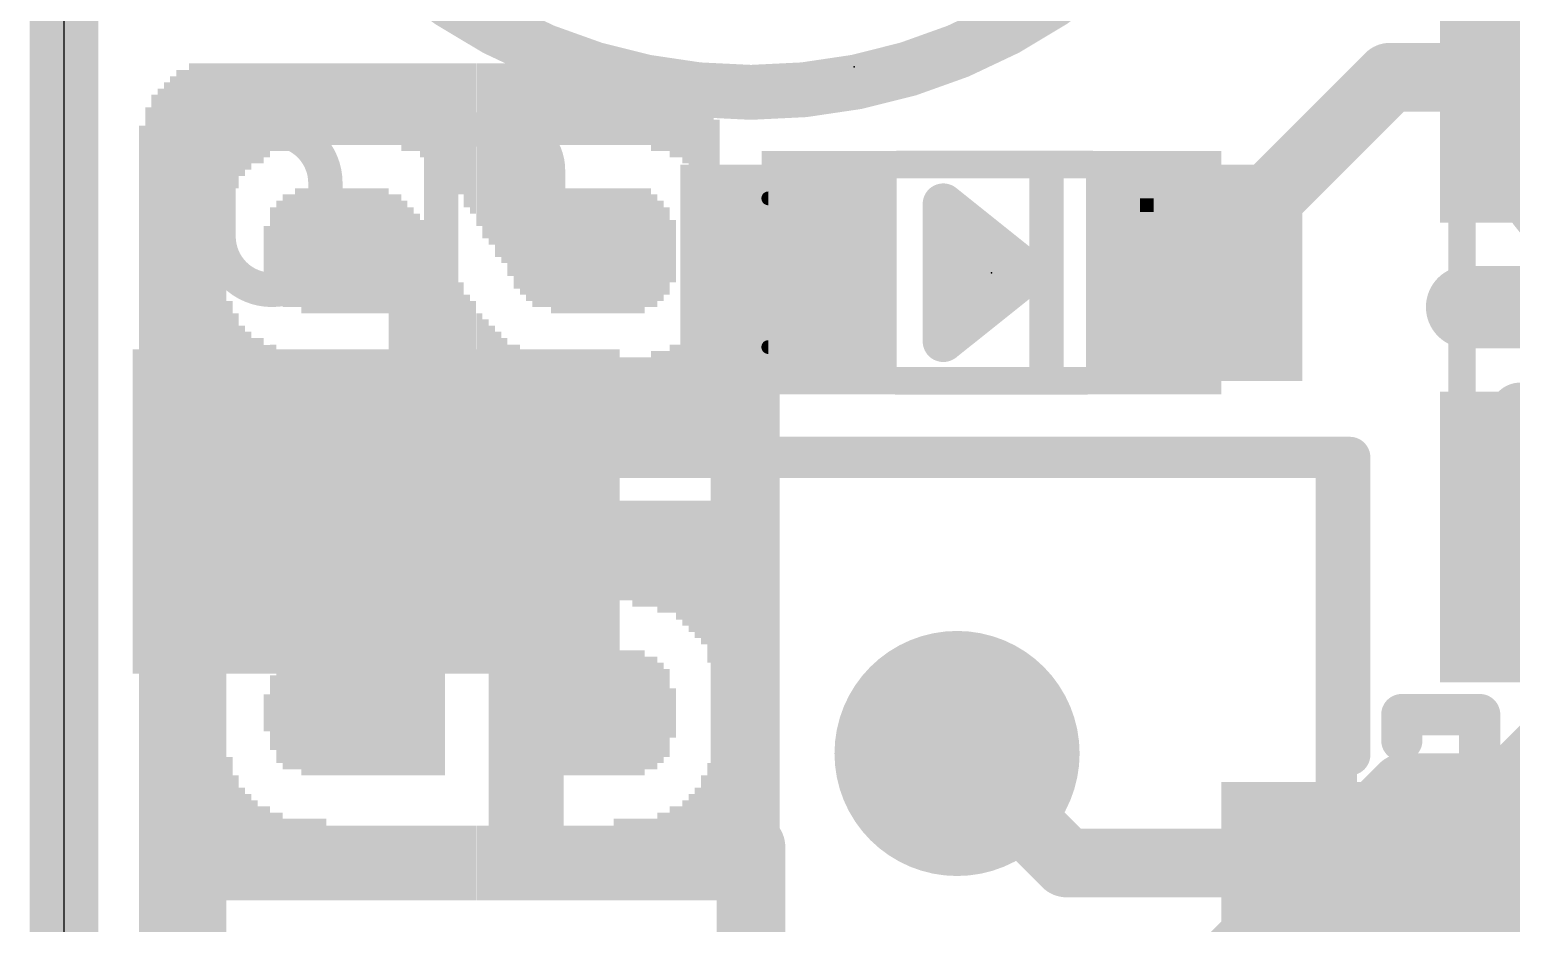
# Model space of a CAD drawing. Extents: x -0.1 to 25.5, y -0.1 to 17.9.
# Drawn here: x -0.13 to 5.35, y 10.17 to 13.47 of the extents above; entities that cross this region are included whole.
import ezdxf

# ---------------------------------------------------------------- set-up
doc = ezdxf.new("R2010")
doc.units = 0
for name, color, linetype in [('1', 12, 'CONTINUOUS'), ('16', 5, 'CONTINUOUS'), ('18', 110, 'CONTINUOUS'), ('20', 4, 'CONTINUOUS'), ('21', 40, 'CONTINUOUS'), ('22', 6, 'CONTINUOUS'), ('23', 53, 'CONTINUOUS'), ('24', 53, 'CONTINUOUS'), ('51', 253, 'CONTINUOUS')]:
    doc.layers.add(name, color=color, linetype=linetype)

# ---------------------------------------------------------------- blocks, each defined once
blk = doc.blocks.new('RECT')
blk.add_solid([(-0.5, -0.5), (0.5, -0.5), (-0.5, 0.5), (0.5, 0.5)])
blk = doc.blocks.new('ROUNDV')
at = {"const_width": 0.5}
blk.add_lwpolyline([(0, -0.25, 1), (0, 0.25, 1), (0, -0.25)], format="xyb", dxfattribs=at)

msp = doc.modelspace()

# ---------------------------------------------------------------- linework, layer by layer
at = {"layer": '1', "const_width": 0.254}
for points in [[(4.179, 12.573), (4.902, 13.296)], [(4.902, 13.296), (5.588, 13.296)], [(2.679, 12.573), (2.5186, 12.4126)], [(2.5186, 12.4126), (2.5186, 10.4705)], [(5.588, 10.924), (5.054, 10.39)], [(3.707, 10.39), (3.302, 10.795)], [(2.5186, 10.4705), (2.54, 10.4491)], [(2.54, 10.4491), (2.54, 9.906)], [(5.054, 10.39), (3.707, 10.39)]]:
    msp.add_lwpolyline(points, dxfattribs=at)
at = {"layer": '1', "const_width": 0.127}
for points in [[(4.902, 13.3595, 1), (4.902, 13.2325)], [(4.9469, 13.2511, 1), (4.8571, 13.3409)], [(2.7239, 12.5281, 1), (2.6341, 12.6179)], [(4.1341, 12.6179, 1), (4.2239, 12.5281)], [(2.5821, 12.4126, 1), (2.4551, 12.4126)], [(2.4737, 12.4575, 1), (2.5635, 12.3677)], [(3.3469, 10.8399, 1), (3.2571, 10.7501)], [(2.5635, 10.5154, 1), (2.4737, 10.4256)], [(2.6035, 10.4491, 1), (2.4765, 10.4491)], [(2.4551, 10.4705, 1), (2.5821, 10.4705)], [(2.4951, 10.4042, 1), (2.5849, 10.494)], [(3.707, 10.4535, 1), (3.707, 10.3265)], [(3.6621, 10.3451, 1), (3.7519, 10.4349)], [(5.0091, 10.4349, 1), (5.0989, 10.3451)], [(5.054, 10.3265, 1), (5.054, 10.4535)]]:
    msp.add_lwpolyline(points, format="xyb", dxfattribs=at)
at = {"layer": '16', "const_width": 0.254}
for points in [[(0, 17.78), (0, 0)], [(3.4925, 9.2075), (4.953, 10.668)], [(4.953, 10.668), (14.732, 10.668)]]:
    msp.add_lwpolyline(points, dxfattribs=at)
at = {"layer": '16', "const_width": 0.127}
for points in [[(4.953, 10.7315, 1), (4.953, 10.6045)], [(4.9979, 10.6231, 1), (4.9081, 10.7129)]]:
    msp.add_lwpolyline(points, format="xyb", dxfattribs=at)
at = {"layer": '20'}
msp.add_line((0, 15.24), (0, 2.54), dxfattribs=at)
at = {"layer": '21'}
for points, const_width in [([(2.54, 13.24, 1), (2.54, 17.24, 1), (2.54, 13.24)], 0.2032), ([(0.9666, 12.9046, 1), (0.5715, 12.9046)], 0.127), ([(1.4262, 13.1022, 1), (1.3627, 13.1022)], 0.0635), ([(1.3945, 13.1339, 1), (1.3945, 13.0704)], 0.0635), ([(1.7896, 12.954, 0.4142), (1.6414, 13.1022)], 0.127), ([(1.6414, 13.1339, 1), (1.6414, 13.0704)], 0.0635), ([(1.6414, 13.0704, 1), (1.6414, 13.1339)], 0.0635), ([(1.8213, 12.954, 1), (1.7578, 12.954)], 0.0635), ([(1.7578, 12.954, 1), (1.8213, 12.954)], 0.0635), ([(0.6033, 12.9046, 1), (0.5397, 12.9046)], 0.0635), ([(0.5397, 12.9046, 1), (0.6033, 12.9046)], 0.0635), ([(0.9984, 12.9046, 1), (0.9349, 12.9046)], 0.0635), ([(0.9349, 12.9046, 1), (0.9984, 12.9046)], 0.0635), ([(3.275, 12.8568, 1), (3.2274, 12.7972)], 0.0762), ([(3.2893, 12.827, 1), (3.2131, 12.827)], 0.0762), ([(3.2512, 12.8397, 1), (3.2512, 12.7635)], 0.0762), ([(3.283, 12.7635, 1), (3.283, 12.8397)], 0.0762), ([(0.5715, 12.7071, 1), (0.9666, 12.7071)], 0.127), ([(0.6032, 12.7071, 1), (0.5397, 12.7071)], 0.0635), ([(0.9984, 12.7071, 1), (0.9349, 12.7071)], 0.0635), ([(0.5397, 12.7071, 1), (0.6033, 12.7071)], 0.0635), ([(0.9349, 12.7071, 1), (0.9984, 12.7071)], 0.0635), ([(3.2512, 12.6873, 1), (3.2512, 12.6111)], 0.0762), ([(3.4735, 12.6111, 1), (3.4735, 12.6873)], 0.0762), ([(3.5925, 12.5432, 1), (3.5449, 12.6028)], 0.0762), ([(3.5449, 12.5432, 1), (3.5925, 12.6028)], 0.0762), ([(3.2512, 12.5349, 1), (3.2512, 12.4587)], 0.0762), ([(3.4735, 12.4587, 1), (3.4735, 12.5349)], 0.0762), ([(5.188, 12.5222, 1), (5.188, 12.3698)], 0.1524), ([(1.3627, 12.5095, 1), (1.4262, 12.5095)], 0.0635), ([(1.7578, 12.5095, 1), (1.8213, 12.5095)], 0.0635), ([(3.2512, 12.3825, 1), (3.2512, 12.3063)], 0.0762), ([(3.2274, 12.3488, 1), (3.275, 12.2892)], 0.0762), ([(3.283, 12.3063, 1), (3.283, 12.3825)], 0.0762), ([(3.2131, 12.319, 1), (3.2893, 12.319)], 0.0762), ([(2.154, 11.9281, 1), (2.154, 11.8519)], 0.0762), ([(4.7921, 11.89, 1), (4.7159, 11.89)], 0.0762), ([(4.754, 11.8519, 1), (4.754, 11.9281)], 0.0762), ([(0.4921, 10.99, 1), (0.4159, 10.99)], 0.0762), ([(4.7159, 10.79, 1), (4.7921, 10.79)], 0.0762)]:
    msp.add_lwpolyline(points, format="xyb", dxfattribs=dict(at, const_width=const_width))
for points, const_width in [([(1.3945, 12.5095), (1.3945, 13.1022)], 0.127), ([(1.3945, 13.1022), (1.6414, 13.1022)], 0.127), ([(1.7896, 12.954), (1.7896, 12.5095)], 0.127), ([(0.5715, 12.7071), (0.5715, 12.9046)], 0.127), ([(0.9666, 12.9046), (0.9666, 12.7071)], 0.127), ([(3.5687, 12.573), (3.2512, 12.827)], 0.1524), ([(3.2512, 12.827), (3.2512, 12.319)], 0.1524), ([(3.2512, 12.8016), (3.283, 12.8016)], 0.1524), ([(3.2512, 12.6492), (3.4735, 12.6492)], 0.1524), ([(3.2512, 12.319), (3.5687, 12.573)], 0.1524), ([(3.2512, 12.4968), (3.4735, 12.4968)], 0.1524), ([(5.988, 12.446), (5.188, 12.446)], 0.3048), ([(3.2512, 12.3444), (3.283, 12.3444)], 0.1524), ([(2.154, 11.89), (4.754, 11.89)], 0.1524), ([(4.754, 11.89), (4.754, 10.79)], 0.1524), ([(0.454, 10.99), (0.454, 6.79)], 0.1524)]:
    msp.add_lwpolyline(points, dxfattribs=dict(at, const_width=const_width))
at = {"layer": '22'}
for points, const_width in [([(5.7087, 13.3477, 0.4142), (5.3848, 13.0239)], 0.2286), ([(5.3848, 13.0239, 0.2053), (5.4928, 12.772)], 0.2286), ([(5.442, 13.0239, 1), (5.3277, 13.0238)], 0.1143), ([(5.3277, 13.0239, 1), (5.442, 13.0239)], 0.1143), ([(5.3848, 12.1095, 1), (5.3848, 11.9952)], 0.1143), ([(4.9465, 10.977, 1), (4.9465, 10.9008)], 0.0762), ([(4.9846, 10.9389, 1), (4.9084, 10.9389)], 0.0762), ([(5.2725, 10.9389, 1), (5.1963, 10.9389)], 0.0762), ([(5.2344, 10.9008, 1), (5.2344, 10.977)], 0.0762), ([(4.9084, 10.843, 1), (4.9846, 10.843)], 0.0762), ([(5.1963, 10.3632, 1), (5.2725, 10.3632)], 0.0762)]:
    msp.add_lwpolyline(points, format="xyb", dxfattribs=dict(at, const_width=const_width))
for points, const_width in [([(6.1045, 12.0523), (5.3848, 12.0523)], 0.2286), ([(5.2344, 10.9389), (4.9465, 10.9389)], 0.1524), ([(4.9465, 10.9389), (4.9465, 10.843)], 0.1524), ([(5.2344, 10.3632), (5.2344, 10.9389)], 0.1524)]:
    msp.add_lwpolyline(points, dxfattribs=dict(at, const_width=const_width))
at = {"layer": '23'}
msp.add_point((3.429, 12.573), dxfattribs=at)
at = {"layer": '24'}
msp.add_point((2.921, 13.335), dxfattribs=at)
at = {"layer": '51'}
for points, const_width in [([(3.804, 12.973), (3.079, 12.973)], 0.1016), ([(5.169, 12.802), (5.169, 12.09)], 0.1016), ([(3.779, 12.173), (3.079, 12.173)], 0.1016), ([(0.454, 11.89), (4.704, 11.89)], 0.1524), ([(0.454, 5.79), (0.454, 11.89)], 0.1524), ([(4.704, 11.89), (4.704, 5.79)], 0.1524)]:
    msp.add_lwpolyline(points, dxfattribs=dict(at, const_width=const_width))
for points, const_width in [([(3.079, 12.9984, 1), (3.079, 12.9476)], 0.0508), ([(3.804, 12.9476, 1), (3.804, 12.9984)], 0.0508), ([(4.054, 12.848, 1), (4.054, 12.998, 1), (4.054, 12.848)], 0.0508), ([(4.229, 12.873, 0.9168), (4.229, 12.273)], 0.1016), ([(4.2312, 12.8477, 1), (4.2268, 12.8983)], 0.0508), ([(2.604, 12.298, 1), (2.604, 12.848)], 0.0508), ([(2.604, 12.8607, 1), (2.604, 12.8353)], 0.0254), ([(5.1944, 12.802, 1), (5.1436, 12.802)], 0.0508), ([(2.604, 12.3107, 1), (2.604, 12.2853)], 0.0254), ([(4.2268, 12.2477, 1), (4.2312, 12.2983)], 0.0508), ([(3.079, 12.1984, 1), (3.079, 12.1476)], 0.0508), ([(3.779, 12.1476, 1), (3.779, 12.1984)], 0.0508), ([(5.1436, 12.09, 1), (5.1944, 12.09)], 0.0508), ([(0.454, 11.9281, 1), (0.454, 11.8519)], 0.0762), ([(0.4921, 11.89, 1), (0.4159, 11.89)], 0.0762), ([(4.7421, 11.89, 1), (4.6659, 11.89)], 0.0762), ([(4.704, 11.8519, 1), (4.704, 11.9281)], 0.0762)]:
    msp.add_lwpolyline(points, format="xyb", dxfattribs=dict(at, const_width=const_width))

# ---------------------------------------------------------------- block references
at = {"layer": '1', "xscale": 1.075, "rotation": 270}
for p in [(5.588, 13.296), (5.588, 11.596)]:
    msp.add_blockref('RECT', p, dxfattribs=at)
at = {"layer": '1', "xscale": 0.8, "yscale": 0.8, "rotation": 270}
for p in [(2.679, 12.573), (4.179, 12.573)]:
    msp.add_blockref('RECT', p, dxfattribs=at)
at = {"layer": '1'}
for p, xscale, yscale in [((1.154, 11.69), 1.8, 1.2), ((5.054, 10.39), 1.55, 0.6)]:
    msp.add_blockref('RECT', p, dxfattribs=dict(at, xscale=xscale, yscale=yscale))
at = {"layer": '18', "xscale": 0.9064, "yscale": 0.9064}
msp.add_blockref('ROUNDV', (3.302, 10.795), dxfattribs=at)
msp.add_blockref('ROUNDV', (3.302, 10.795), dxfattribs=at)
at = {"layer": '21', "xscale": 0.762, "yscale": 0.127, "rotation": 270}
msp.add_blockref('RECT', (3.6322, 12.573), dxfattribs=at)
at = {"layer": '22', "rotation": 270}
for p, xscale, yscale in [((0.4271, 12.6073), 1.43, 0.0231), ((0.4502, 12.6073), 1.43, 0.0231), ((0.4733, 12.62), 1.4554, 0.0231), ((0.4964, 12.62), 1.4554, 0.0231), ((0.5196, 12.62), 1.4554, 0.0231), ((0.5427, 12.62), 1.4554, 0.0231), ((0.5658, 12.62), 1.4554, 0.0231), ((0.5889, 12.62), 1.4554, 0.0231), ((0.612, 13.0937), 0.508, 0.0231), ((0.635, 13.1166), 0.4623, 0.0229), ((0.658, 13.1394), 0.4166, 0.0231), ((0.6811, 13.1509), 0.3937, 0.0231), ((0.7042, 13.1623), 0.3708, 0.0231), ((0.7273, 13.1623), 0.3708, 0.0231), ((0.7504, 13.1737), 0.348, 0.0231), ((0.7736, 13.1851), 0.3251, 0.0231), ((0.7967, 13.1851), 0.3251, 0.0231), ((0.8198, 13.1851), 0.3251, 0.0231), ((0.8429, 13.1966), 0.3023, 0.0231), ((0.866, 13.1966), 0.3023, 0.0231), ((0.889, 13.1966), 0.3023, 0.0229), ((0.912, 13.1966), 0.3023, 0.0231), ((0.9351, 13.1966), 0.3023, 0.0231), ((0.9582, 13.1966), 0.3023, 0.0231), ((0.9813, 13.1966), 0.3023, 0.0231), ((1.0044, 13.1966), 0.3023, 0.0231), ((1.0276, 13.1966), 0.3023, 0.0231), ((1.0507, 13.1966), 0.3023, 0.0231), ((1.0738, 13.1966), 0.3023, 0.0231), ((1.0969, 13.1966), 0.3023, 0.0231), ((1.12, 13.1966), 0.3023, 0.0231), ((1.143, 13.1966), 0.3023, 0.0229), ((1.166, 13.1966), 0.3023, 0.0231), ((1.1891, 13.1966), 0.3023, 0.0231), ((1.2122, 13.1966), 0.3023, 0.0231), ((1.2353, 13.1966), 0.3023, 0.0231), ((1.2584, 13.1851), 0.3251, 0.0231), ((1.2816, 13.1851), 0.3251, 0.0231), ((1.3047, 13.1851), 0.3251, 0.0231), ((1.3278, 13.1737), 0.348, 0.0231), ((1.3509, 13.1623), 0.3708, 0.0231), ((1.374, 13.1623), 0.3708, 0.0231), ((1.397, 13.1509), 0.3937, 0.0229), ((1.42, 13.1394), 0.4166, 0.0231), ((1.4431, 13.1166), 0.4623, 0.0231), ((1.4662, 13.1051), 0.4851, 0.0231), ((1.4893, 13.081), 0.5334, 0.0231), ((1.5124, 13.0696), 0.5563, 0.0231), ((1.5356, 13.0467), 0.602, 0.0231), ((1.5587, 13.0239), 0.6477, 0.0231), ((1.5818, 13.0124), 0.6706, 0.0231), ((1.6049, 12.9896), 0.7163, 0.0231), ((1.628, 12.9781), 0.7391, 0.0231), ((1.651, 12.954), 0.7874, 0.0229), ((1.674, 12.9311), 0.8331, 0.0231), ((1.6971, 12.9197), 0.856, 0.0231), ((1.7202, 12.9083), 0.8788, 0.0231), ((1.7433, 12.8969), 0.9017, 0.0231), ((1.7664, 12.8969), 0.9017, 0.0231), ((1.7896, 13.1966), 0.3023, 0.0231), ((1.8127, 13.1966), 0.3023, 0.0231), ((1.8358, 13.1966), 0.3023, 0.0231), ((1.8589, 13.1966), 0.3023, 0.0231), ((1.882, 13.1966), 0.3023, 0.0231), ((1.905, 13.1966), 0.3023, 0.0229), ((1.928, 13.1966), 0.3023, 0.0231), ((1.9511, 13.1966), 0.3023, 0.0231), ((1.9742, 13.1966), 0.3023, 0.0231), ((1.9973, 13.1966), 0.3023, 0.0231), ((2.0204, 13.1966), 0.3023, 0.0231), ((2.0436, 13.1966), 0.3023, 0.0231), ((2.0667, 13.1966), 0.3023, 0.0231), ((2.0898, 13.1966), 0.3023, 0.0231), ((2.1129, 13.1966), 0.3023, 0.0231), ((2.136, 13.1966), 0.3023, 0.0231), ((2.159, 13.1966), 0.3023, 0.0229), ((2.182, 13.1851), 0.3251, 0.0231), ((2.2051, 13.1851), 0.3251, 0.0231), ((2.2282, 13.1851), 0.3251, 0.0231), ((2.2513, 13.161), 0.3226, 0.0231), ((2.2744, 13.161), 0.3226, 0.0231), ((0.381, 12.5844), 1.3843, 0.0229), ((0.404, 12.5959), 1.4072, 0.0231), ((2.2976, 13.1382), 0.3226, 0.0231), ((2.3207, 13.1153), 0.3226, 0.0231), ((0.3349, 12.5616), 1.3386, 0.0231), ((0.358, 12.573), 1.3614, 0.0231), ((2.3438, 13.0924), 0.3226, 0.0231), ((2.3669, 13.0581), 0.3454, 0.0231), ((0.3118, 12.5387), 1.2929, 0.0231), ((2.39, 13.0124), 0.3454, 0.0231), ((0.2887, 12.5044), 1.2243, 0.0231), ((2.413, 12.9769), 0.3251, 0.0229), ((0.866, 12.6657), 0.4394, 0.0231), ((0.889, 12.6543), 0.4623, 0.0229), ((0.912, 12.6543), 0.4623, 0.0231), ((0.9351, 12.6543), 0.4623, 0.0231), ((0.9582, 12.6543), 0.4623, 0.0231), ((0.9813, 12.6543), 0.4623, 0.0231), ((1.0044, 12.6543), 0.4623, 0.0231), ((1.0276, 12.6543), 0.4623, 0.0231), ((1.0507, 12.6543), 0.4623, 0.0231), ((1.0738, 12.6543), 0.4623, 0.0231), ((1.0969, 12.6543), 0.4623, 0.0231), ((1.12, 12.6543), 0.4623, 0.0231), ((1.143, 12.6543), 0.4623, 0.0229), ((1.166, 12.6543), 0.4623, 0.0231), ((1.1891, 12.6543), 0.4623, 0.0231), ((1.7896, 12.6657), 0.4394, 0.0231), ((1.8127, 12.6543), 0.4623, 0.0231), ((1.8358, 12.6543), 0.4623, 0.0231), ((1.8589, 12.6543), 0.4623, 0.0231), ((1.882, 12.6543), 0.4623, 0.0231), ((1.905, 12.6543), 0.4623, 0.0229), ((1.928, 12.6543), 0.4623, 0.0231), ((1.9511, 12.6543), 0.4623, 0.0231), ((1.9742, 12.6543), 0.4623, 0.0231), ((1.9973, 12.6543), 0.4623, 0.0231), ((2.0204, 12.6543), 0.4623, 0.0231), ((2.0436, 12.6543), 0.4623, 0.0231), ((2.0667, 12.6543), 0.4623, 0.0231), ((2.0898, 12.6543), 0.4623, 0.0231), ((2.1129, 12.6543), 0.4623, 0.0231), ((2.136, 12.6543), 0.4623, 0.0231), ((2.159, 12.6657), 0.4394, 0.0229), ((0.7967, 12.6543), 0.3708, 0.0231), ((0.8198, 12.6543), 0.4166, 0.0231), ((0.8429, 12.6543), 0.4166, 0.0231), ((1.2122, 12.3774), 0.9703, 0.0231), ((1.2353, 12.3774), 0.9703, 0.0231), ((1.2584, 12.366), 0.9474, 0.0231), ((2.182, 12.6543), 0.4166, 0.0231), ((2.2051, 12.6543), 0.3708, 0.0231), ((0.7736, 12.653), 0.3226, 0.0231), ((1.2816, 12.3533), 0.922, 0.0231), ((1.3047, 12.3419), 0.8992, 0.0231), ((1.3278, 12.3304), 0.8763, 0.0231), ((2.2282, 12.653), 0.3226, 0.0231), ((2.2513, 12.653), 0.2311, 0.0231), ((0.7504, 12.653), 0.1854, 0.0231), ((1.3509, 12.3076), 0.8306, 0.0231), ((1.374, 12.2847), 0.7849, 0.0231), ((1.397, 12.2733), 0.762, 0.0229), ((1.42, 12.2504), 0.7163, 0.0231), ((1.4431, 12.239), 0.6934, 0.0231), ((1.4662, 12.2149), 0.6452, 0.0231), ((1.4893, 12.192), 0.5994, 0.0231), ((2.413, 12.192), 0.5994, 0.0229), ((0.612, 12.2847), 0.3683, 0.0231), ((1.5124, 12.1806), 0.5766, 0.0231), ((2.39, 12.1806), 0.5766, 0.0231), ((0.635, 12.2619), 0.3226, 0.0229), ((1.5356, 12.1577), 0.5309, 0.0231), ((1.5587, 12.1463), 0.508, 0.0231), ((2.3669, 12.1577), 0.5309, 0.0231), ((0.658, 12.239), 0.2769, 0.0231), ((0.6811, 12.2276), 0.254, 0.0231), ((0.7042, 12.2161), 0.2311, 0.0231), ((0.7273, 12.2161), 0.2311, 0.0231), ((1.5818, 12.1349), 0.4851, 0.0231), ((1.6049, 12.1234), 0.4623, 0.0231), ((1.628, 12.112), 0.4394, 0.0231), ((2.2976, 12.112), 0.4394, 0.0231), ((2.3207, 12.1234), 0.4623, 0.0231), ((2.3438, 12.1349), 0.4851, 0.0231), ((0.7504, 12.2034), 0.2057, 0.0231), ((0.7736, 12.0993), 0.414, 0.0231), ((0.7967, 12.0879), 0.3912, 0.0231), ((0.8198, 12.0879), 0.3912, 0.0231), ((0.8429, 12.0879), 0.3912, 0.0231), ((1.651, 12.0993), 0.414, 0.0229), ((1.674, 12.0993), 0.414, 0.0231), ((1.6971, 12.0879), 0.3912, 0.0231), ((1.7202, 12.0879), 0.3912, 0.0231), ((2.182, 12.0879), 0.3912, 0.0231), ((2.2051, 12.0879), 0.3912, 0.0231), ((2.2282, 12.0879), 0.3912, 0.0231), ((2.2513, 12.0993), 0.414, 0.0231), ((2.2744, 12.0993), 0.414, 0.0231), ((0.866, 12.0764), 0.3683, 0.0231), ((0.889, 12.0764), 0.3683, 0.0229), ((0.912, 12.0764), 0.3683, 0.0231), ((0.9351, 12.0764), 0.3683, 0.0231), ((0.9582, 12.0764), 0.3683, 0.0231), ((0.9813, 12.0764), 0.3683, 0.0231), ((1.0044, 12.0764), 0.3683, 0.0231), ((1.0276, 12.0764), 0.3683, 0.0231), ((1.0507, 12.0764), 0.3683, 0.0231), ((1.0738, 12.0764), 0.3683, 0.0231), ((1.0969, 12.0764), 0.3683, 0.0231), ((1.12, 12.0764), 0.3683, 0.0231), ((1.143, 12.0764), 0.3683, 0.0229), ((1.166, 12.0764), 0.3683, 0.0231), ((1.1891, 12.0764), 0.3683, 0.0231), ((1.7433, 12.0764), 0.3683, 0.0231), ((1.7664, 12.0764), 0.3683, 0.0231), ((1.7896, 12.0764), 0.3683, 0.0231), ((1.8127, 12.0764), 0.3683, 0.0231), ((1.8358, 12.0764), 0.3683, 0.0231), ((1.8589, 12.0764), 0.3683, 0.0231), ((1.882, 12.0764), 0.3683, 0.0231), ((1.905, 12.0764), 0.3683, 0.0229), ((1.928, 12.0764), 0.3683, 0.0231), ((1.9511, 12.0764), 0.3683, 0.0231), ((1.9742, 12.0764), 0.3683, 0.0231), ((1.9973, 12.0764), 0.3683, 0.0231), ((2.0204, 12.0764), 0.3683, 0.0231), ((2.0436, 12.0764), 0.3683, 0.0231), ((2.0667, 12.0764), 0.3683, 0.0231), ((2.0898, 12.0764), 0.3683, 0.0231), ((2.1129, 12.0764), 0.3683, 0.0231), ((2.136, 12.0764), 0.3683, 0.0231), ((2.159, 12.0764), 0.3683, 0.0229), ((0.2887, 9.0856), 5.2883, 0.0231), ((0.3118, 9.0513), 5.3569, 0.0231), ((0.3349, 9.0284), 5.4026, 0.0231), ((0.358, 9.017), 5.4254, 0.0231), ((0.381, 9.0056), 5.4483, 0.0229), ((0.404, 8.9941), 5.4712, 0.0231), ((0.4271, 8.9941), 5.4712, 0.0231), ((0.4502, 8.9827), 5.494, 0.0231), ((0.4733, 8.9827), 5.494, 0.0231), ((0.4964, 8.97), 5.5194, 0.0231), ((0.5196, 8.97), 5.5194, 0.0231), ((0.5427, 8.97), 5.5194, 0.0231), ((0.5658, 8.97), 5.5194, 0.0231), ((0.5889, 8.97), 5.5194, 0.0231), ((0.7736, 11.5227), 0.414, 0.0231), ((0.7967, 11.5227), 0.414, 0.0231), ((0.8198, 11.5341), 0.3912, 0.0231), ((0.8429, 11.5341), 0.3912, 0.0231), ((0.866, 11.5341), 0.3912, 0.0231), ((0.889, 11.5341), 0.3912, 0.0229), ((0.912, 11.5456), 0.3683, 0.0231), ((0.9351, 11.5456), 0.3683, 0.0231), ((0.9582, 11.5456), 0.3683, 0.0231), ((0.9813, 11.5456), 0.3683, 0.0231), ((1.0044, 11.5456), 0.3683, 0.0231), ((1.0276, 11.5456), 0.3683, 0.0231), ((1.0507, 11.5456), 0.3683, 0.0231), ((1.0738, 11.5456), 0.3683, 0.0231), ((1.0969, 11.5456), 0.3683, 0.0231), ((1.12, 11.5456), 0.3683, 0.0231), ((1.143, 11.5456), 0.3683, 0.0229), ((1.166, 11.5456), 0.3683, 0.0231), ((1.1891, 11.5456), 0.3683, 0.0231), ((1.2122, 11.5456), 0.3683, 0.0231), ((1.2353, 11.5456), 0.3683, 0.0231), ((1.2584, 11.5456), 0.3683, 0.0231), ((1.2816, 11.5456), 0.3683, 0.0231), ((1.3047, 11.5456), 0.3683, 0.0231), ((1.3278, 11.5456), 0.3683, 0.0231), ((1.3509, 11.5456), 0.3683, 0.0231), ((1.374, 11.5456), 0.3683, 0.0231), ((1.397, 11.5456), 0.3683, 0.0229), ((1.42, 11.5456), 0.3683, 0.0231), ((1.4431, 11.5456), 0.3683, 0.0231), ((1.4662, 11.5456), 0.3683, 0.0231), ((1.4893, 11.5456), 0.3683, 0.0231), ((1.5124, 11.5456), 0.3683, 0.0231), ((1.5356, 11.5456), 0.3683, 0.0231), ((1.5587, 11.5456), 0.3683, 0.0231), ((1.5818, 11.5456), 0.3683, 0.0231), ((1.6049, 11.5456), 0.3683, 0.0231), ((1.628, 11.5456), 0.3683, 0.0231), ((1.651, 11.5456), 0.3683, 0.0229), ((1.674, 11.5456), 0.3683, 0.0231), ((1.6971, 11.5456), 0.3683, 0.0231), ((1.7202, 11.5456), 0.3683, 0.0231), ((1.7433, 11.5456), 0.3683, 0.0231), ((1.7664, 11.5456), 0.3683, 0.0231), ((1.7896, 11.5456), 0.3683, 0.0231), ((1.8127, 11.5456), 0.3683, 0.0231), ((1.8358, 11.5456), 0.3683, 0.0231), ((1.8589, 11.5456), 0.3683, 0.0231), ((1.882, 11.5456), 0.3683, 0.0231), ((1.905, 11.5456), 0.3683, 0.0229), ((1.928, 11.5456), 0.3683, 0.0231), ((1.9511, 11.5456), 0.3683, 0.0231), ((1.9742, 11.5456), 0.3683, 0.0231), ((1.9973, 11.5456), 0.3683, 0.0231), ((2.0204, 11.5456), 0.3683, 0.0231), ((2.0436, 11.5456), 0.3683, 0.0231), ((2.0667, 11.5456), 0.3683, 0.0231), ((2.0898, 11.5456), 0.3683, 0.0231), ((2.1129, 11.5341), 0.3912, 0.0231), ((2.136, 11.5341), 0.3912, 0.0231), ((2.159, 11.5341), 0.3912, 0.0229), ((2.182, 11.5341), 0.3912, 0.0231), ((2.2051, 11.5227), 0.414, 0.0231), ((2.2282, 11.5227), 0.414, 0.0231), ((2.2513, 11.5227), 0.414, 0.0231), ((2.2744, 11.51), 0.4394, 0.0231), ((2.2976, 11.4986), 0.4623, 0.0231), ((2.3207, 11.4871), 0.4851, 0.0231), ((2.3438, 11.4757), 0.508, 0.0231), ((2.3669, 11.4643), 0.5309, 0.0231), ((2.39, 11.43), 0.5994, 0.0231), ((2.413, 11.4186), 0.6223, 0.0229), ((0.612, 11.3259), 0.3912, 0.0231), ((0.635, 11.3487), 0.3454, 0.0229), ((0.658, 11.3716), 0.2997, 0.0231), ((0.6811, 11.383), 0.2769, 0.0231), ((0.7042, 11.3944), 0.254, 0.0231), ((0.7273, 11.4059), 0.2311, 0.0231), ((0.7504, 11.4059), 0.2311, 0.0231), ((0.7967, 10.9449), 0.3708, 0.0231), ((0.8198, 10.9449), 0.4166, 0.0231), ((0.8429, 10.9449), 0.4166, 0.0231), ((0.866, 10.9563), 0.4394, 0.0231), ((0.889, 10.9449), 0.4623, 0.0229), ((0.912, 10.9449), 0.4623, 0.0231), ((0.9351, 10.9449), 0.4623, 0.0231), ((0.9582, 10.9449), 0.4623, 0.0231), ((0.9813, 10.9449), 0.4623, 0.0231), ((1.0044, 10.9449), 0.4623, 0.0231), ((1.0276, 10.9449), 0.4623, 0.0231), ((1.0507, 10.9449), 0.4623, 0.0231), ((1.0738, 10.9449), 0.4623, 0.0231), ((1.0969, 10.9449), 0.4623, 0.0231), ((1.12, 10.9449), 0.4623, 0.0231), ((1.143, 10.9449), 0.4623, 0.0229), ((1.166, 10.9449), 0.4623, 0.0231), ((1.1891, 10.9449), 0.4623, 0.0231), ((1.2122, 10.9449), 0.4623, 0.0231), ((1.2353, 10.9449), 0.4623, 0.0231), ((1.2584, 10.9449), 0.4623, 0.0231), ((1.2816, 10.9449), 0.4623, 0.0231), ((1.3047, 10.9449), 0.4623, 0.0231), ((1.3278, 10.9449), 0.4623, 0.0231), ((1.3509, 10.9449), 0.4623, 0.0231), ((1.374, 10.9449), 0.4623, 0.0231), ((1.397, 10.9449), 0.4623, 0.0229), ((1.5818, 10.7137), 0.9246, 0.0231), ((1.6049, 10.7137), 0.9246, 0.0231), ((1.628, 10.7137), 0.9246, 0.0231), ((1.651, 10.7137), 0.9246, 0.0229), ((1.674, 10.7137), 0.9246, 0.0231), ((1.6971, 10.7137), 0.9246, 0.0231), ((1.7202, 10.7137), 0.9246, 0.0231), ((1.7433, 10.7137), 0.9246, 0.0231), ((1.7664, 10.7137), 0.9246, 0.0231), ((1.7896, 10.7137), 0.9246, 0.0231), ((1.8127, 10.7137), 0.9246, 0.0231), ((1.8358, 10.7137), 0.9246, 0.0231), ((1.8589, 10.9449), 0.4623, 0.0231), ((1.882, 10.9449), 0.4623, 0.0231), ((1.905, 10.9449), 0.4623, 0.0229), ((1.928, 10.9449), 0.4623, 0.0231), ((1.9511, 10.9449), 0.4623, 0.0231), ((1.9742, 10.9449), 0.4623, 0.0231), ((1.9973, 10.9449), 0.4623, 0.0231), ((2.0204, 10.9449), 0.4623, 0.0231), ((2.0436, 10.9449), 0.4623, 0.0231), ((2.0667, 10.9449), 0.4623, 0.0231), ((2.0898, 10.9449), 0.4623, 0.0231), ((2.1129, 10.9449), 0.4623, 0.0231), ((2.136, 10.9449), 0.4623, 0.0231), ((2.159, 10.9449), 0.4166, 0.0229), ((2.182, 10.9449), 0.4166, 0.0231), ((2.2051, 10.9449), 0.3708, 0.0231), ((0.7736, 10.9461), 0.2769, 0.0231), ((2.2282, 10.9449), 0.3251, 0.0231), ((0.7504, 10.9449), 0.1372, 0.0231), ((2.2513, 10.9449), 0.1829, 0.0231), ((0.612, 10.5169), 0.5309, 0.0231), ((2.39, 10.5054), 0.508, 0.0231), ((2.413, 10.5169), 0.5309, 0.0229), ((0.635, 10.4826), 0.4623, 0.0229), ((2.3669, 10.4826), 0.4623, 0.0231), ((0.658, 10.4597), 0.4166, 0.0231), ((0.6811, 10.4483), 0.3937, 0.0231), ((2.3207, 10.4483), 0.3937, 0.0231), ((2.3438, 10.4597), 0.4166, 0.0231), ((0.7042, 10.4369), 0.3708, 0.0231), ((0.7273, 10.4254), 0.348, 0.0231), ((0.7504, 10.4254), 0.348, 0.0231), ((0.7736, 10.414), 0.3251, 0.0231), ((0.7967, 10.414), 0.3251, 0.0231), ((2.2051, 10.414), 0.3251, 0.0231), ((2.2282, 10.414), 0.3251, 0.0231), ((2.2513, 10.4254), 0.348, 0.0231), ((2.2744, 10.4254), 0.348, 0.0231), ((2.2976, 10.4369), 0.3708, 0.0231), ((0.8198, 10.4026), 0.3023, 0.0231), ((0.8429, 10.4026), 0.3023, 0.0231), ((0.866, 10.4026), 0.3023, 0.0231), ((0.889, 10.4026), 0.3023, 0.0229), ((0.912, 10.4026), 0.3023, 0.0231), ((0.9351, 10.4026), 0.3023, 0.0231), ((0.9582, 10.4026), 0.3023, 0.0231), ((0.9813, 10.3899), 0.2769, 0.0231), ((1.0044, 10.3899), 0.2769, 0.0231), ((1.0276, 10.3899), 0.2769, 0.0231), ((1.0507, 10.3899), 0.2769, 0.0231), ((1.0738, 10.3899), 0.2769, 0.0231), ((1.0969, 10.3899), 0.2769, 0.0231), ((1.12, 10.3899), 0.2769, 0.0231), ((1.143, 10.3899), 0.2769, 0.0229), ((1.166, 10.3899), 0.2769, 0.0231), ((1.1891, 10.3899), 0.2769, 0.0231), ((1.2122, 10.3899), 0.2769, 0.0231), ((1.2353, 10.3899), 0.2769, 0.0231), ((1.2584, 10.3899), 0.2769, 0.0231), ((1.2816, 10.3899), 0.2769, 0.0231), ((1.3047, 10.3899), 0.2769, 0.0231), ((1.3278, 10.3899), 0.2769, 0.0231), ((1.3509, 10.3899), 0.2769, 0.0231), ((1.374, 10.3899), 0.2769, 0.0231), ((1.397, 10.3899), 0.2769, 0.0229), ((1.42, 10.3899), 0.2769, 0.0231), ((1.4431, 10.3899), 0.2769, 0.0231), ((1.4662, 10.3899), 0.2769, 0.0231), ((1.4893, 10.3899), 0.2769, 0.0231), ((1.5124, 10.3899), 0.2769, 0.0231), ((1.5356, 10.3899), 0.2769, 0.0231), ((1.5587, 10.3899), 0.2769, 0.0231), ((1.8589, 10.3899), 0.2769, 0.0231), ((1.882, 10.3899), 0.2769, 0.0231), ((1.905, 10.3899), 0.2769, 0.0229), ((1.928, 10.3899), 0.2769, 0.0231), ((1.9511, 10.3899), 0.2769, 0.0231), ((1.9742, 10.3899), 0.2769, 0.0231), ((1.9973, 10.3899), 0.2769, 0.0231), ((2.0204, 10.3899), 0.2769, 0.0231), ((2.0436, 10.4026), 0.3023, 0.0231), ((2.0667, 10.4026), 0.3023, 0.0231), ((2.0898, 10.4026), 0.3023, 0.0231), ((2.1129, 10.4026), 0.3023, 0.0231), ((2.136, 10.4026), 0.3023, 0.0231), ((2.159, 10.4026), 0.3023, 0.0229), ((2.182, 10.4026), 0.3023, 0.0231)]:
    msp.add_blockref('RECT', p, dxfattribs=dict(at, xscale=xscale, yscale=yscale))
at = {"layer": '51', "rotation": 270}
for p, xscale, yscale in [((5.5931, 13.0342), 0.5001, 0.95), ((2.829, 12.923), 0.2, 0.5), ((3.9665, 12.998), 0.05, 0.375), ((3.8915, 12.573), 0.9, 0.225), ((4.204, 12.923), 0.2, 0.15), ((2.829, 12.798), 0.1, 0.1), ((2.9665, 12.573), 0.55, 0.225), ((4.004, 12.823), 0.05, 0.05), ((2.829, 12.348), 0.1, 0.1), ((2.829, 12.223), 0.2, 0.5), ((4.129, 12.223), 0.2, 0.3), ((5.5931, 11.8658), 0.5001, 0.95)]:
    msp.add_blockref('RECT', p, dxfattribs=dict(at, xscale=xscale, yscale=yscale))

doc.saveas('drawing.dxf')
